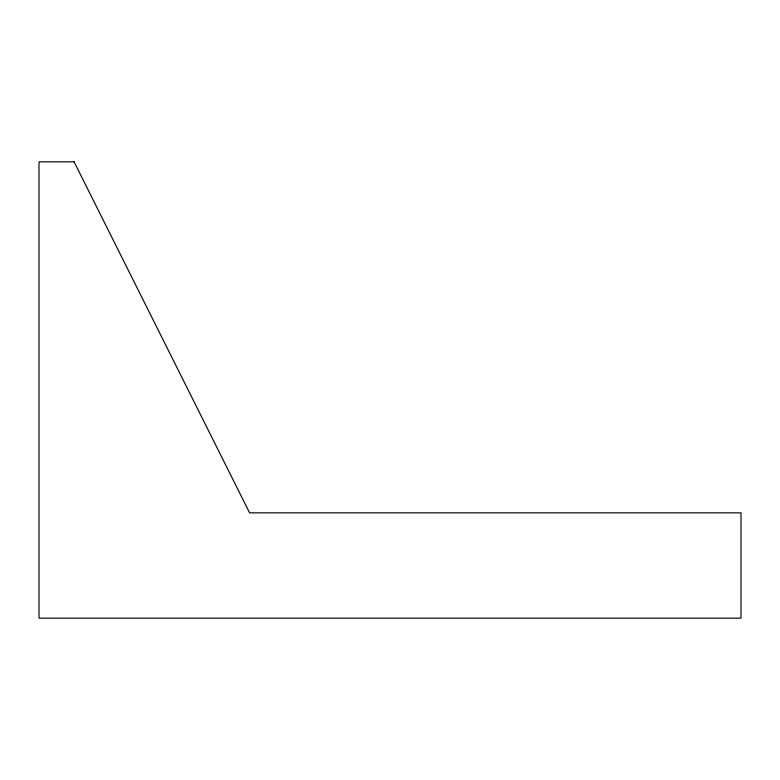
<?xml version="1.0" encoding="UTF-8"?>
<svg xmlns="http://www.w3.org/2000/svg" width="780" height="780" viewBox="0 0 780 780"><rect width="100%" height="100%" fill="white"/><g stroke="black" fill="none" stroke-linecap="round" stroke-linejoin="round"><path stroke-width="1.17" d="M74.1 161.85L39 161.85L39 618.15L741 618.15L741 512.85L249.6 512.85L74.1 161.85"/></g></svg>
